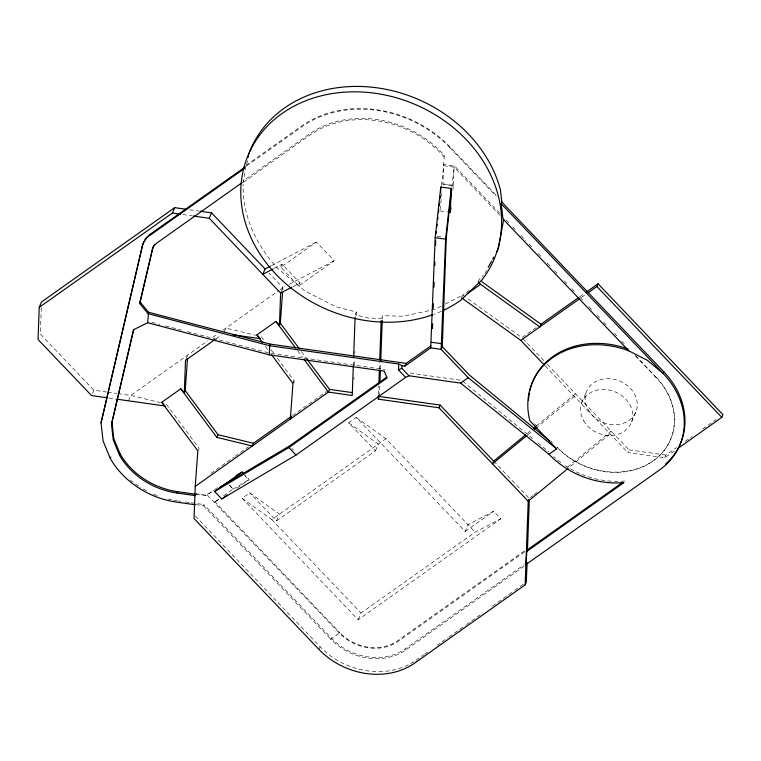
<?xml version="1.0" encoding="UTF-8"?>
<svg xmlns="http://www.w3.org/2000/svg" width="761" height="761" viewBox="0 0 761 761"><rect width="100%" height="100%" fill="white"/><g stroke="black" fill="none" stroke-linecap="round" stroke-linejoin="round"><path stroke-width="0.57" stroke-dasharray="3.81 2.85" d="M41.313 307.691L40.343 334.108L93.869 390.193L106.54 391.991M196.015 493.67L195.977 494.574L196.015 493.67L205.223 494.973L208.818 493.68L213.622 490.284M353.313 365.775L353.532 359.839M353.855 379.71L353.941 377.332M354.379 365.451L354.588 359.515M354.807 353.58L354.892 351.202M356.205 315.568L356.338 312.01L335.725 306.693L304.704 290.883L278.374 268.985A133.517 111.591 23 0 1 243.111 184.295M378.464 394.417L378.778 386.103M379.387 369.475L379.644 362.341M379.444 396.462L379.834 385.779M380.443 369.152L380.662 363.206M382.269 319.259L382.403 315.701L403.187 316.253L430.498 310.336M499.616 213.137L454.983 166.374L454.108 167.182L453.328 185.655L442.892 184.172L444.177 155.054L442.084 152.866A96.133 80.343 23 0 0 309.366 134.06L243.71 180.557L243.139 181.908L245.698 168.523M198.821 450.522L198.992 448.153L166.174 404.015M282.75 290.027L282.921 287.648L269.128 273.209M293.936 383.163L294.107 380.795L276.652 357.318M243.32 182.279L309.917 135.116A95.106 79.496 23 0 1 441.266 153.722L444.015 156.614L444.177 155.054M441.466 185.646L443.834 164.3L454.983 166.374M440.058 209.751L441.865 193.475M451.891 187.12L454.26 165.784M452.805 190.298L453.328 185.655M247.458 160.676L246.374 166.326L246.65 164.89L301.461 126.079A107.853 90.14 23 0 1 450.331 147.215L496.8 195.891M92.5 393.437L93.869 390.193M128.447 400.819L130.74 395.416L207.782 340.861M185.969 359.325L187.805 355.007M224.019 332.386L225.855 328.067L255.572 335.278M280.876 267.206L282.15 264.2L299.996 282.902L298.721 285.908L280.876 267.206L316.414 242.046L334.26 260.738L298.721 285.908M281.085 291.967L282.921 287.648L285.014 286.555M218.978 499.368L214.221 502.384L218.835 499.121M229.166 485.033L233.132 489.18L229.28 484.757M292.956 383.496L294.107 380.795M356.338 312.01L355.187 314.702L368.172 318.05L381.261 318.402L382.403 315.701M276.538 520.914L279.401 514.17L249.779 492.871L242.169 498.265L358.146 619.777L500.814 518.745L493.68 511.268L468.005 524.729L465.142 531.473L356.3 417.437L348.69 422.821L375.458 450.864L276.538 520.914L249.779 492.871M375.458 450.864L378.322 444.12L348.69 422.821M461.937 296.904L462.698 295.097L469.356 290.388M318.954 649.418L320.096 646.717L195.196 515.853M478.231 281.865L479.373 279.173L483.463 275.263M358.146 619.777L361.009 613.024L475.149 532.205L500.814 518.745M581.661 403.035L586.246 392.238M631.592 421.946L636.167 411.149M557.166 447.516A69.432 58.026 23 0 0 653.014 461.099A69.432 58.026 23 0 0 656.087 377.466L635.701 355.72M674.408 450.931L664.733 457.78L627.873 452.557L629.014 449.856L545.475 362.331M664.733 457.78L665.885 455.078L676.519 447.544M195.615 504.581L203.339 505.685L203.919 504.562L331.625 638.365A53.403 44.633 23 0 0 405.356 648.81L524.205 564.652M484.843 273.456L487.088 269.365M524.044 566.213L405.955 649.827A54.478 45.527 23 0 1 335.839 643.911L330.797 639.221L339.834 632.657A41.665 34.825 23 0 0 397.413 640.838L524.624 550.764M203.339 505.685L330.75 639.173L331.625 638.365M527.306 433.447L530.94 430.46M536.391 425.96L575.487 393.77L574.336 396.471L537.979 426.417M527.972 434.655L532.519 430.907M330.797 639.221L331.511 638.631L330.75 639.173M530.265 497.789L532.985 495.544M533.899 494.793L537.532 491.796M567.535 467.092L611.169 431.164L610.027 433.856L569.114 467.549M246.488 166.05L302.231 126.583A106.816 89.275 23 0 1 449.694 147.472L450.341 147.206M212.538 337.494L217.294 334.127M223.002 330.084L279.049 290.388M280.019 289.703L282.921 287.648M215.953 338.854L221.66 334.811M210.892 473.418L234.103 456.981M235.073 456.296L248.609 446.707M292.443 415.668L326.688 391.42M196.091 494.308L205.736 495.677L212.852 491.292M214.583 489.599L217.465 487.563M223.639 495.715L233.246 488.914M236.852 488.248L249.218 479.487L245.251 475.34M536.229 327.582L521.96 337.684L466.522 297.846M579.673 296.819L584.505 293.394M581.433 297.465L585.295 294.726M242.169 498.265L271.791 519.554L385.932 438.736L475.149 532.205M465.142 531.473L493.68 511.268M524.681 551.782L398.222 641.333A42.721 35.71 23 0 1 339.235 632.971L206.374 494.155M685.223 441.38L691.996 436.586M702.641 429.052L716.177 419.463M415.953 660.301L423.696 654.812M424.657 654.127L427.568 652.072M437.242 645.223L441.114 642.474M442.084 641.789L447.887 637.68M448.857 636.995L465.313 625.342M466.274 624.657L482.731 613.005M492.405 606.156L513.704 591.078M514.664 590.393L524.348 583.535M233.132 489.18L249.218 479.487M271.363 265.665L316.414 242.046M273.998 268.481L282.15 264.2M289.209 284.357L334.26 260.738M292.861 286.64L299.996 282.902M441.19 306.179L435.045 309.346L431.63 310.088M445.29 304.067L462.698 295.097L465.57 297.161M214.336 502.117L214.983 501.841L339.882 632.705L339.235 632.971M624.686 480.971L624.562 481A80.105 66.958 23 0 1 580.852 473.97M443.682 165.708L454.108 167.182L500.472 215.763M443.016 183.905L453.442 185.38M439.925 210.911L446.878 211.891M437.023 236.224L441.656 236.89M189.66 209.77L198.878 211.082M182.764 214.516L191.972 215.829M271.22 353.408L384.961 369.523M410.141 373.09L461.746 380.405M629.014 449.856L665.885 455.078M107.691 392.153L116.909 393.456M118.06 393.627L130.74 395.416L160.457 402.626M108.861 398.041L115.767 399.021M178.483 500.957L180.785 501.28M185.389 501.937L190.003 502.593M191.154 502.755L203.919 504.562M151.686 322.293L159.734 324.395M165.479 325.898L181.565 330.103M187.311 331.606L270.05 353.237M356.3 417.437L385.932 438.736M462.669 381.156L534.098 439.839M537.761 442.854L548.757 451.882M449.694 147.472L496.258 196.262M506.132 219.967L509.413 223.401M512.686 226.835L515.149 229.413M520.895 235.434L525.813 240.59M529.095 244.024L533.195 248.324M538.113 253.47L542.212 257.77M547.13 262.925L550.412 266.36M554.512 270.659L556.976 273.237M564.358 280.971L566.812 283.549M571.73 288.704L575.012 292.138M579.93 297.294L583.211 300.728M588.957 306.74L593.057 311.04M597.157 315.339L599.611 317.917M603.711 322.207L607.82 326.507M614.374 333.375L616.838 335.953M621.756 341.109L624.22 343.687M635.064 355.444L656.087 377.466M522.769 338.54L544.667 361.485M545.142 365.879L627.873 452.557M534.526 423.801L536.952 426.341M550.698 440.743L552.324 442.436M493.67 461.147L528.543 497.684M291.929 448.438L293.518 450.103M244.31 475.292L249.066 480.277M271.791 519.554L361.009 613.024M301.404 351.563L306.331 358.184M297.589 350.669L302.488 357.261M261.289 336.666L264.077 340.414M271.059 349.813L273.855 353.57M265.351 346.369L268.186 350.174M205.223 494.973L205.736 495.677M405.356 648.81L405.955 649.827M414.079 661.566A69.432 58.026 23 0 1 320.096 646.717M441.447 311.268A133.517 111.591 23 0 1 433.856 314.35M579.787 473.513A80.105 66.958 23 0 1 565.471 465.77M560.762 462.469A80.105 66.958 23 0 1 553.694 456.59M177.323 500.795A80.105 66.958 23 0 1 172.804 500.034M171.672 499.815A80.105 66.958 23 0 1 168.267 499.045M157.175 495.601A80.105 66.958 23 0 1 151.81 493.385M146.55 490.826A80.105 66.958 23 0 1 140.5 487.354M138.559 486.108A80.105 66.958 23 0 1 130.236 479.944M656.201 377.199A69.432 58.026 23 0 1 653.128 460.824A69.432 58.026 23 0 1 557.28 447.24M588.215 409.865A26.702 22.316 23 0 0 633.361 416.267A26.702 22.316 23 0 0 612.044 378.949A26.702 22.316 23 0 0 588.215 409.865M583.63 420.662A26.702 22.316 23 0 0 628.786 427.064A26.702 22.316 23 0 0 607.459 389.746A26.702 22.316 23 0 0 583.63 420.662"/><path stroke-width="1.14" d="M186.207 209.285L174.688 207.648L41.522 301.946L39.23 307.349L38.05 339.511L91.577 395.596L106.559 397.718M195.52 495.658L177.085 493.042A69.432 58.026 23 0 1 119.477 455.164L113.227 439.944L111.477 424.305L133.479 329.751L147.672 322.74L148.576 312.295L140.176 302.079L152.913 247.373L154.597 244.3M527.107 562.598L526.279 582.165L525.138 584.867L414.802 662.993A69.432 58.026 23 0 1 318.954 649.418L194.055 518.555L195.235 486.393L197.841 450.854L161.741 402.303L180.766 388.833L184.333 392.571L185.513 360.4L215.002 339.52M525.841 565.566L526.888 551.354L623.877 482.617A80.105 66.958 23 0 1 548.985 454.25L460.605 383.106L408.99 375.791L405.642 377.408L296 455.04L221.727 498.959L214.583 491.482L288.866 447.563L387.092 378.008L384.276 371.14L269.356 354.864L269.689 345.76L270.383 344.143L406.155 363.377L430.907 345.846M262.516 342.564L256.857 334.945L275.882 321.475L279.449 325.213L280.628 293.052L209.256 218.274L193.132 215.991M353.275 366.964L352.229 395.473L328.391 392.096L195.235 486.393M353.665 356.272L355.102 317.08M525.138 584.867L528.21 501.233L438.992 407.763L378.293 399.164L378.426 395.606M378.864 383.725L379.339 370.655M379.729 359.972L381.166 320.771M379.967 382.212L380.395 370.331M380.747 360.838L382.231 320.448M405.642 377.408L398.507 369.922L398.726 364.043L269.689 345.76L148.005 313.637L139.605 303.43L152.913 247.373M408.99 375.791L401.856 368.314L401.951 365.651L398.726 364.043M401.951 365.651L405.004 366.079L430.716 347.872L435.178 237.679L440.8 187.025L451.235 188.509L450.35 212.386L448.039 212.062M432.467 328.571L432.648 323.825M433.209 308.414L433.38 303.668M433.989 287.059L434.17 282.321M434.778 265.713L434.911 262.155M435.52 245.556L435.692 240.809M440.6 192.714L440.8 187.025M548.985 454.25L556.595 448.866L468.215 377.713L441.142 349.356L445.604 239.163L451.235 188.509M430.716 347.872L441.142 349.356L442.284 346.655L446.288 237.546L451.368 191.81M527.459 550.003L529.314 499.701M184.333 392.571L185.189 390.545L187.539 358.564M279.449 325.213L280.305 323.187L282.569 292.395M436.129 233.722L436.386 231.373M436.909 226.683L437.166 224.343M437.689 219.644L437.946 217.304M438.469 212.614L438.726 210.264M439.249 205.575L439.516 203.235M440.029 198.545L440.296 196.195M450.35 212.386L450.873 207.734M248.067 157.517L248.466 155.406M195.187 504.752L176.752 502.146A80.105 66.958 23 0 1 110.278 458.426L103.068 440.866L101.051 422.831L142.925 243.587L145.731 238.469L150.05 234.35L245.527 166.735M142.925 243.587L101.051 422.831M111.477 424.305L133.784 329.551M142.355 244.937L145.161 239.82L150.05 234.35M39.23 307.349L172.395 213.051L174.688 207.648M139.605 303.43L140.176 302.079M209.256 218.274L211.548 212.871L200.029 211.244M110.278 458.426L110.849 457.085M119.477 455.164L120.048 453.813L113.798 438.593L112.057 422.954M270.317 266.207L265.075 268.956L262.783 274.36L272.98 269.014M177.085 493.042L177.665 491.692L194.94 494.146M291.492 416.334L253.451 443.283L252.3 445.975L216.866 437.385L218.017 434.683L185.189 390.545M291.111 417.237L290.35 419.035L292.956 383.496L271.725 354.94M307.035 359.135L329.542 389.394L328.391 392.096L303.886 359.144M446.288 237.546L445.604 239.163L435.178 237.679M378.293 399.164L379.444 396.462L440.134 405.071L493.67 461.147L492.519 463.849L527.069 435.397M405.004 366.079L406.155 363.377M628.833 350.859L502.983 219.006L501.29 203.872L501.689 201.009M438.992 407.763L440.134 405.071M578.702 297.503L540.985 324.215L539.834 326.916L480.581 284.329L478.231 281.865M588.196 292.671L596.9 286.507L598.051 283.805L722.95 414.669L721.808 417.361L677.309 448.876M528.971 499.435L528.21 501.233L568.21 468.3M526.888 551.354L527.506 548.719M501.975 202.255L663.811 371.806L663.116 373.432A80.105 66.958 23 0 1 659.578 469.927L526.422 564.215M152.333 248.723L154.017 245.651L156.614 243.178L242.179 182.583M488.21 267.32L491.577 261.185M492.7 259.13L493.813 257.085M496.619 251.967L498.303 248.904L503.725 219.168M493.67 461.147L525.49 434.95M533.67 428.205L535.487 426.712M534.336 429.413L537.066 427.168M149.47 235.701L244.947 168.086M467.264 293.756L480.581 284.329M214.583 491.482L242.084 472.01L243.672 473.675M386.816 377.075L289.551 445.946L219.919 487.116M221.727 498.959L227.387 494.954M586.446 292.024L598.051 283.805M461.556 297.798L520.809 340.386L579.492 298.835M460.605 383.106L468.215 377.713M527.582 549.727L622.764 482.331M236.053 475.644L242.084 472.01M280.628 293.052L291.844 287.173M398.507 369.922L401.856 368.314M172.395 213.051L180.452 214.193M431.344 342.25L441.77 343.725M232.78 334.773L260.424 338.683L256.857 334.945M329.542 389.394L352.238 392.609M116.928 399.183L165.308 406.041M218.017 434.683L253.451 443.283M148.576 312.295L270.383 344.143M147.672 322.74L269.356 354.864M481.723 281.627L540.985 324.215M549.518 440.866L469.356 375.011L442.284 346.655M596.9 286.507L721.808 417.361M501.29 203.872L663.116 373.432L647.326 360.286L628.71 350.802A80.105 66.958 23 0 0 529.865 420.795L556.595 448.866M520.809 340.386L544.334 365.033M211.548 212.871L265.075 268.956M288.866 447.563L296 455.04M161.741 402.303L163.881 404.548M280.305 323.187L299.301 348.728M275.882 321.475L295.487 347.844M180.766 388.833L216.866 437.385M501.86 202.521L500.462 190.031A133.517 111.591 23 0 0 377.656 87.905A133.517 111.591 23 0 0 248.666 154.359M443.577 310.298A133.517 111.591 23 0 0 460.415 300.5L481.989 279.877A133.517 111.591 23 0 0 397.936 98.245A133.517 111.591 23 0 0 242.112 208.59A133.517 111.591 23 0 0 432.752 314.75M663.811 371.806A80.105 66.958 23 0 1 665.59 464.077M528.476 400.229A80.105 66.958 23 0 1 529.304 393.18M529.78 390.859A80.105 66.958 23 0 1 531.349 385.218M531.73 384.124A80.105 66.958 23 0 1 628.206 349.052M177.665 491.692A69.432 58.026 23 0 1 120.048 453.813"/></g></svg>
